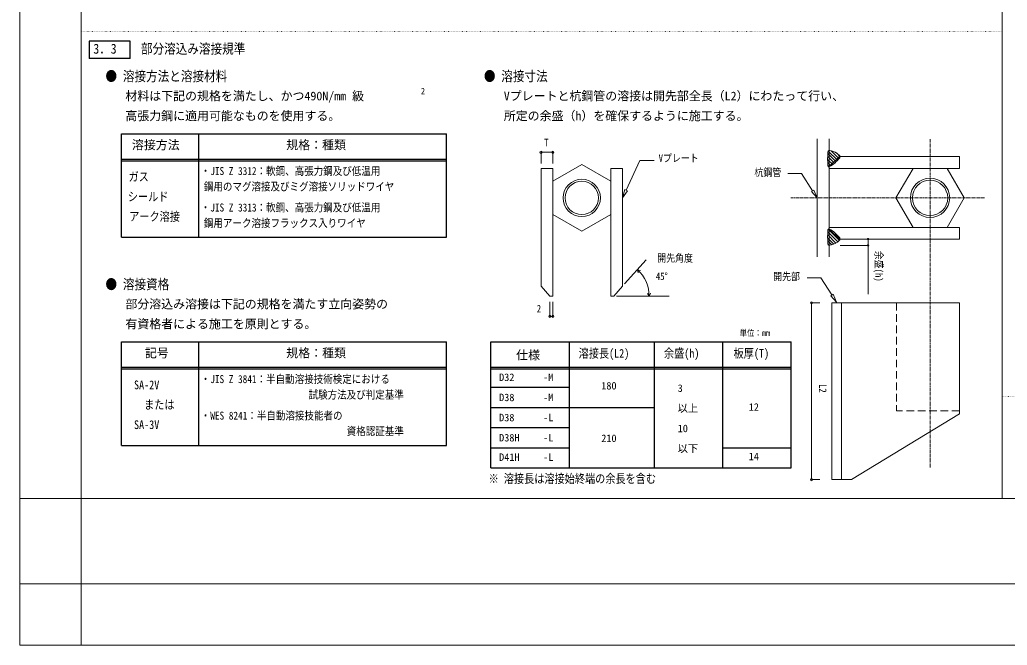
# Model space of a CAD drawing. Units: millimetres, scale not verified. Extents: x -56424 to 29700, y -21000 to 21000.
# Drawn here: x -29700 to -749, y -21000 to -2654 of the extents above; entities that cross this region are included whole.
import ezdxf
from ezdxf.enums import TextEntityAlignment as Align

# ---------------------------------------------------------------- set-up
doc = ezdxf.new("R2010")
doc.units = ezdxf.units.MM
doc.header["$LTSCALE"] = 70
for name, pattern in [('USER1', [0.26, 0.01, -0.25]), ('USER2', [2, 1.25, -0.25, 0.25, -0.25]), ('USER3', [4.7625, 3.175, -1.5875])]:
    doc.linetypes.add(name, pattern=pattern)
for name, color, linetype in [('0-0_0', 7, 'Continuous'), ('0-4_02_TEXT', 7, 'Continuous'), ('0-7_06_HYOU', 7, 'Continuous'), ('0-A_09_KAKOMI', 7, 'Continuous')]:
    doc.layers.add(name, color=color, linetype=linetype)
for name, color, linetype, lineweight in [('0-2_07_DOT', 4, 'USER1', 18), ('0-3_DEFPOINTS', 7, 'Continuous', 18), ('0-5_05_SUNPOU', 3, 'Continuous', 18), ('0-6_03_ZU', 2, 'Continuous', 18), ('0-8_00_WAKU', 9, 'Continuous', 18), ('0-9_08_CENTER', 1, 'USER2', 18)]:
    doc.layers.add(name, color=color, linetype=linetype, lineweight=lineweight)
doc.styles.add('ＭＳ ゴシック', font='')
doc.styles.get('ＭＳ ゴシック').set_extended_font_data('MS Gothic')

# ---------------------------------------------------------------- blocks, each defined once
blk = doc.blocks.new('U29')
at = {"layer": '0-4_02_TEXT', "style": 'ＭＳ ゴシック'}
for s, p in [('材料は下記の規格を満たし、かつ490N/mm 級', (3096.83, 15904)), ('高張力鋼に適用可能なものを使用する。', (3096.83, 15320.67))]:
    blk.add_text(s, height=256.6, dxfattribs=at).set_placement(p, align=Align.BOTTOM_LEFT)
blk = doc.blocks.new('U30')
at = {"layer": '0-4_02_TEXT', "style": 'ＭＳ ゴシック', "width": 0.85}
blk.add_text('2', height=183.3, dxfattribs=at).set_placement((11760.95, 16107.42), align=Align.BOTTOM_LEFT)
blk = doc.blocks.new('U31')
at = {"layer": '0-4_02_TEXT', "style": 'ＭＳ ゴシック', "width": 0.85}
for s, p in [('ガス', (3188.62, 13534.75)), ('シールド', (3168.79, 12951.41)), ('アーク溶接', (3208.46, 12368.08))]:
    blk.add_text(s, height=256.6, dxfattribs=at).set_placement(p, align=Align.BOTTOM_LEFT)
blk = doc.blocks.new('U32')
at = {"layer": '0-4_02_TEXT', "style": 'ＭＳ ゴシック', "width": 0.85}
for s, p in [('・JIS Z 3312：軟鋼、高張力鋼及び低温用', (5306.73, 13721.69)), ('鋼用のマグ溶接及びミグ溶接ソリッドワイヤ', (5397.4, 13264.55))]:
    blk.add_text(s, height=234.6, dxfattribs=at).set_placement(p, align=Align.BOTTOM_LEFT)
blk = doc.blocks.new('U33')
at = {"layer": '0-4_02_TEXT', "style": 'ＭＳ ゴシック'}
for s, p in [('Vプレートと杭鋼管の溶接は開先部全長（L2）にわたって行い、', (14190.84, 15904)), ('所定の余盛（h）を確保するように施工する。', (14190.84, 15320.67))]:
    blk.add_text(s, height=256.6, dxfattribs=at).set_placement(p, align=Align.BOTTOM_LEFT)
blk = doc.blocks.new('U41')
at = {"layer": '0-4_02_TEXT', "style": 'ＭＳ ゴシック', "width": 0.85}
for s, p in [('・JIS Z 3313：軟鋼、高張力鋼及び低温用', (5306.73, 12650.81)), ('鋼用アーク溶接フラックス入りワイヤ', (5397.4, 12193.66))]:
    blk.add_text(s, height=234.6, dxfattribs=at).set_placement(p, align=Align.BOTTOM_LEFT)
blk = doc.blocks.new('U55')
at = {"layer": '0-4_02_TEXT', "style": 'ＭＳ ゴシック'}
for s, p in [('部分溶込み溶接は下記の規格を満たす立向姿勢の', (3096.83, 9800.52)), ('有資格者による施工を原則とする。', (3096.83, 9217.19))]:
    blk.add_text(s, height=256.6, dxfattribs=at).set_placement(p, align=Align.BOTTOM_LEFT)
blk = doc.blocks.new('U56')
at = {"layer": '0-4_02_TEXT', "style": 'ＭＳ ゴシック', "width": 0.85}
for s, p in [('SA-2V', (3349.36, 7431.27)), ('\u3000または', (3349.36, 6847.93)), ('SA-3V', (3349.36, 6264.6))]:
    blk.add_text(s, height=256.6, dxfattribs=at).set_placement(p, align=Align.BOTTOM_LEFT)
blk = doc.blocks.new('U57')
at = {"layer": '0-4_02_TEXT', "style": 'ＭＳ ゴシック', "width": 0.85}
for s, p in [('・JIS Z 3841：半自動溶接技術検定における', (5306.73, 7618.21)), ('\u3000\u3000\u3000\u3000\u3000\u3000\u3000\u3000\u3000\u3000\u3000試験方法及び判定基準', (5397.4, 7161.07))]:
    blk.add_text(s, height=234.6, dxfattribs=at).set_placement(p, align=Align.BOTTOM_LEFT)
blk = doc.blocks.new('U58')
at = {"layer": '0-4_02_TEXT', "style": 'ＭＳ ゴシック', "width": 0.85}
for s, p in [('・WES 8241：半自動溶接技能者の', (5306.73, 6547.33)), ('\u3000\u3000\u3000\u3000\u3000\u3000\u3000\u3000\u3000\u3000\u3000\u3000\u3000\u3000\u3000資格認証基準', (5397.4, 6090.18))]:
    blk.add_text(s, height=234.6, dxfattribs=at).set_placement(p, align=Align.BOTTOM_LEFT)
blk = doc.blocks.new('X63')
at = {"layer": '0-0_0'}
for p, q in [((23705.25, 14496.1), (23976.9, 14224.45)), ((23784.89, 14504.85), (24018.72, 14271.02)), ((23685.27, 14250.92), (23835.75, 14100.44)), ((23686.2, 14338.38), (23885.44, 14139.14)), ((23689.96, 14423.01), (23932.48, 14180.49)), ((23939.94, 14438.19), (24050.34, 14327.79)), ((23687.47, 14160.33), (23783.36, 14064.44)), ((23693.18, 14066.23), (23726.19, 14033.22))]:
    blk.add_line(p, q, dxfattribs=at)
blk = doc.blocks.new('X64')
at = {"layer": '0-0_0'}
for p, q in [((23702.43, 12200.83), (24029.49, 11873.77)), ((23685.31, 11952.78), (23870.48, 11767.61)), ((23686.05, 12040.43), (23928.82, 11797.66)), ((23689.64, 12125.22), (23981.71, 11833.16)), ((23903.36, 12088.28), (24010.71, 11980.93)), ((23687.72, 11861.98), (23806.01, 11743.69)), ((23694.5, 11766.82), (23730.29, 11731.02))]:
    blk.add_line(p, q, dxfattribs=at)
blk = doc.blocks.new('U65')
at = {"layer": '0-4_02_TEXT', "style": 'ＭＳ ゴシック', "width": 0.85}
blk.add_text('余盛(h)', height=219.9, rotation=270, dxfattribs=at).set_placement((25012.41, 11569.21), align=Align.BOTTOM_LEFT)
blk = doc.blocks.new('U66')
at = {"layer": '0-4_02_TEXT', "style": 'ＭＳ ゴシック', "width": 0.85}
blk.add_text('Vプレート', height=219.9, dxfattribs=at).set_placement((18730.76, 14110.83), align=Align.BOTTOM_LEFT)
blk = doc.blocks.new('U67')
at = {"layer": '0-4_02_TEXT', "style": 'ＭＳ ゴシック', "width": 0.85}
blk.add_text('L2', height=219.9, rotation=270, dxfattribs=at).set_placement((23367.06, 7662.68), align=Align.BOTTOM_LEFT)
blk = doc.blocks.new('U68')
at = {"layer": '0-4_02_TEXT', "style": 'ＭＳ ゴシック', "width": 0.85}
blk.add_text('2', height=219.9, dxfattribs=at).set_placement((15156.66, 9696.48), align=Align.BOTTOM_LEFT)
blk = doc.blocks.new('U69')
at = {"layer": '0-4_02_TEXT', "style": 'ＭＳ ゴシック', "width": 0.85}
blk.add_text('45°', height=219.9, dxfattribs=at).set_placement((18649.92, 10645.38), align=Align.BOTTOM_LEFT)
blk = doc.blocks.new('U70')
at = {"layer": '0-4_02_TEXT', "style": 'ＭＳ ゴシック', "width": 0.85}
blk.add_text('開先部', height=219.9, dxfattribs=at).set_placement((22088.67, 10638.08), align=Align.BOTTOM_LEFT)
blk = doc.blocks.new('U71')
at = {"layer": '0-4_02_TEXT', "style": 'ＭＳ ゴシック', "width": 0.85}
blk.add_text('杭鋼管', height=219.9, dxfattribs=at).set_placement((21537.6, 13692.57), align=Align.BOTTOM_LEFT)
blk = doc.blocks.new('U72')
at = {"layer": '0-4_02_TEXT', "style": 'ＭＳ ゴシック', "width": 0.85}
blk.add_text('開先角度', height=219.9, dxfattribs=at).set_placement((18689.96, 11180), align=Align.BOTTOM_LEFT)
blk = doc.blocks.new('U73')
at = {"layer": '0-4_02_TEXT', "style": 'ＭＳ ゴシック', "width": 0.85}
blk.add_text('※ 溶接長は溶接始終端の余長を含む', height=256.6, dxfattribs=at).set_placement((13745.73, 4679.76), align=Align.BOTTOM_LEFT)
blk = doc.blocks.new('U74')
at = {"layer": '0-4_02_TEXT', "style": 'ＭＳ ゴシック', "width": 0.85}
blk.add_text('T', height=219.9, dxfattribs=at).set_placement((15375.83, 14571.52), align=Align.BOTTOM_LEFT)

msp = doc.modelspace()

# ---------------------------------------------------------------- linework, layer by layer
at = {"layer": '0-2_07_DOT'}
for p, q in [((-27900, -3000), (-900, -3000)), ((-900, -13700), (27900, -13700))]:
    msp.add_line(p, q, dxfattribs=at)
at = {"layer": '0-3_DEFPOINTS'}
for p, q in [((-29700, 21000), (-29700, -21000)), ((-29700, -16700), (-27900, -16700)), ((-27900, -16700), (-27900, -21000)), ((-29700, -19200), (29700, -19200)), ((-29700, -21000), (29700, -21000))]:
    msp.add_line(p, q, dxfattribs=at)
at = {"layer": '0-5_05_SUNPOU'}
for p, q in [((-14418.33, -6867.22), (-14418.33, -6541.33)), ((-14418.33, -6541.33), (-14072.73, -6541.33)), ((-14072.73, -6867.22), (-14072.73, -6541.33)), ((-4828.88, -9088.3), (-4828.88, -10704.49)), ((-5644.63, -9274.15), (-4828.88, -9274.15)), ((-11967.05, -10403.16), (-11331.61, -9697.31)), ((-11591.67, -9986.19), (-11567.86, -10075.07)), ((-11591.67, -9986.19), (-11502.79, -10010)), ((-11247.69, -10758.7), (-11297.81, -10681.54)), ((-11247.69, -10758.7), (-11205.92, -10676.71)), ((-14159.13, -10925.15), (-14159.13, -11354.26)), ((-14072.73, -10925.15), (-14072.73, -11354.26)), ((-12203.6, -10758.7), (-10661.77, -10758.7)), ((-6246.47, -10957.82), (-6488.98, -10957.82)), ((-6488.98, -10957.82), (-6488.98, -16141.82)), ((-14159.13, -11354.26), (-14072.73, -11354.26)), ((-6246.47, -16141.82), (-6488.98, -16141.82))]:
    msp.add_line(p, q, dxfattribs=at)
for points in [[(-11922.05, -7653.45), (-11521.97, -6777.55), (-11103.16, -6777.55)], [(-6456.78, -7671.41), (-6784.06, -7168.04), (-7182.06, -7168.04)], [(-5888.7, -10725.9), (-6215.99, -10222.53), (-6613.99, -10222.53)]]:
    msp.add_lwpolyline(points, dxfattribs=at)
for points in [[(-11959.6, -7635.81), (-12027.93, -7878.7), (-11884.51, -7671.1)], [(-6491.32, -7694.37), (-6319.03, -7878.7), (-6422.23, -7648.45)], [(-5923.25, -10748.86), (-5750.95, -10933.19), (-5854.15, -10702.94)]]:
    msp.add_lwpolyline(points, close=True, dxfattribs=at)
for centre, radius in [((-14418.33, -6541.33), 31.11), ((-14072.73, -6541.33), 31.11), ((-4828.88, -9088.3), 21.88), ((-4828.88, -9274.15), 21.88), ((-6488.98, -10957.82), 31.11), ((-14159.13, -11354.26), 31.11), ((-14072.73, -11354.26), 31.11), ((-6488.98, -16141.82), 31.11)]:
    msp.add_circle(centre, radius, dxfattribs=at)
for centre, radius, start, end in [((-3465.89, -6732.44), 2548.9, 175.50986, 184.65567), ((-5957.12, -6536.81), 50, 78.81509, 175.50986), ((-6055.86, -7036.18), 559.04, 45.59311, 78.81509), ((-5699.66, -6672.53), 50, 321.54917, 45.59311), ((-5976.47, -6936.9), 30, 184.65567, 299.93112), ((-6490, -6044.97), 1059.19, 299.93112, 321.54917), ((-3465.89, -9024.96), 2548.9, 175.34433, 184.49014), ((-5976.47, -8820.51), 30, 60.06888, 175.34433), ((-6490, -9712.43), 1059.19, 38.45083, 60.06888), ((-5957.12, -9220.59), 50, 184.49014, 281.18491), ((-6055.86, -8721.22), 559.04, 281.18491, 314.40689), ((-5699.66, -9084.87), 50, 314.40689, 38.45083), ((-12287.13, -10758.7), 1039.44, 0, 48.00485)]:
    msp.add_arc(centre, radius, start, end, dxfattribs=at)
at = {"layer": '0-6_03_ZU'}
for p, q in [((-6319.03, -6150.96), (-6319.03, -9606.44)), ((-5973.43, -9606.44), (-5973.43, -6150.96)), ((-5973.43, -6150.96), (-5973.43, -6483.25)), ((-5973.43, -6956.37), (-5663.02, -6669.1)), ((-14418.33, -7014.7), (-14418.33, -10470.78)), ((-14072.73, -7014.7), (-14418.33, -7014.7)), ((-14072.73, -7014.7), (-14072.73, -10758.7)), ((-12373.53, -7014.7), (-12373.53, -10758.7)), ((-12373.53, -7014.7), (-12027.93, -7014.7)), ((-12027.93, -7014.7), (-12027.93, -10470.78)), ((-5973.43, -7014.7), (-5973.43, -6956.37)), ((-5973.43, -6956.37), (-5973.43, -7014.7)), ((-2149.42, -7014.7), (-5973.43, -7014.7)), ((-5973.43, -7014.7), (-5973.43, -8742.7)), ((-2149.42, -8742.7), (-5973.43, -8742.7)), ((-5973.43, -8742.7), (-5973.43, -8801.04)), ((-5973.43, -8801.04), (-5663.02, -9088.3)), ((-5973.43, -9274.15), (-5973.43, -9606.44)), ((-12287.13, -10758.7), (-12027.93, -10470.78)), ((-12373.53, -10758.7), (-12315.93, -10758.7)), ((-12373.53, -10758.7), (-12287.13, -10758.7)), ((-5605.5, -10957.82), (-5605.5, -16141.82)), ((-2149.42, -10957.82), (-2149.42, -14216.69)), ((-5317.42, -16141.82), (-2149.42, -14216.69)), ((-5605.42, -16141.82), (-5893.42, -16141.82)), ((-5605.42, -16141.82), (-5317.42, -16141.82))]:
    msp.add_line(p, q, dxfattribs=at)
at = {"layer": '0-6_03_ZU', "linetype": 'USER3'}
for p in [(-3994.46, -10957.82), (-2149.42, -14125.82)]:
    msp.add_line(p, (-3994.46, -14125.82), dxfattribs=at)
at = {"layer": '0-6_03_ZU'}
for points in [[(-14072.73, -8369.22), (-13223.13, -8859.73), (-12373.53, -8369.22), (-12373.53, -7388.18), (-13223.13, -6897.67), (-14072.73, -7388.18)], [(-2514.59, -8742.7), (-2015.76, -7878.7), (-2514.59, -7014.7), (-3512.25, -7014.7), (-4011.08, -7878.7), (-3512.25, -8742.7)]]:
    msp.add_lwpolyline(points, close=True, dxfattribs=at)
for points in [[(-2149.42, -7014.7), (-2149.42, -6669.1), (-5663.02, -6669.1)], [(-2149.42, -8742.7), (-2149.42, -9088.3), (-5663.02, -9088.3)], [(-14072.73, -10758.7), (-14159.13, -10758.7), (-14418.33, -10470.78)], [(-2149.42, -10957.82), (-5893.42, -10957.82), (-5893.42, -16141.82)]]:
    msp.add_lwpolyline(points, dxfattribs=at)
for centre, radius in [((-13223.13, -7878.7), 547.2), ((-13223.13, -7878.7), 489.6), ((-3013.42, -7878.7), 576), ((-3013.42, -7878.7), 518.4)]:
    msp.add_circle(centre, radius, dxfattribs=at)
at = {"layer": '0-7_06_HYOU'}
for p, q in [((-26719.49, -9035.45), (-26719.49, -6001.24)), ((-26719.49, -6001.24), (-17192.64, -6001.24)), ((-24454.13, -9035.45), (-24454.13, -6001.24)), ((-17192.64, -9035.45), (-17192.64, -6001.24)), ((-26719.49, -6742.09), (-17192.64, -6742.09)), ((-26719.49, -6792.09), (-17192.64, -6792.09)), ((-26719.49, -9035.45), (-17192.64, -9035.45)), ((-26719.49, -15138.93), (-26719.49, -12104.72)), ((-26719.49, -12104.72), (-17192.64, -12104.72)), ((-24454.13, -15138.93), (-24454.13, -12104.72)), ((-17192.64, -15138.93), (-17192.64, -12104.72)), ((-15887.14, -12102.96), (-7087.14, -12102.96)), ((-15887.14, -15798.08), (-15887.14, -12102.96)), ((-13587.14, -15798.08), (-13587.14, -12102.96)), ((-11087.14, -15798.08), (-11087.14, -12102.96)), ((-9087.14, -15798.08), (-9087.14, -12102.96)), ((-7087.14, -15798.08), (-7087.14, -12102.96)), ((-26719.49, -12845.57), (-17192.64, -12845.57)), ((-26719.49, -12895.57), (-17192.64, -12895.57)), ((-15887.14, -12843.82), (-7087.14, -12843.82)), ((-15887.14, -12893.82), (-7087.14, -12893.82)), ((-15887.14, -13434.67), (-13587.14, -13434.67)), ((-15887.14, -14025.53), (-11087.14, -14025.53)), ((-15887.14, -14616.38), (-13587.14, -14616.38)), ((-26719.49, -15138.93), (-17192.64, -15138.93)), ((-15887.14, -15207.23), (-13587.14, -15207.23)), ((-9087.14, -15207.23), (-7087.14, -15207.23)), ((-15887.14, -15798.08), (-7087.14, -15798.08))]:
    msp.add_line(p, q, dxfattribs=at)
at = {"layer": '0-8_00_WAKU'}
for p, q in [((-27900, -16700), (-27900, 16550)), ((-900, -16700), (-900, 16550)), ((-27900, -16700), (27900, -16700))]:
    msp.add_line(p, q, dxfattribs=at)
at = {"layer": '0-9_08_CENTER'}
for p, q in [((-3013.42, -6156.11), (-3013.42, -15788.01)), ((-1412.54, -7878.7), (-7098.57, -7878.7))]:
    msp.add_line(p, q, dxfattribs=at)
at = {"layer": '0-A_09_KAKOMI'}
for q in [(-26465.05, -3286.91), (-27665.05, -3786.91)]:
    msp.add_line((-26465.05, -3786.91), q, dxfattribs=at)
msp.add_lwpolyline([(-26465.05, -3286.91), (-27665.05, -3286.91), (-27665.05, -3786.91)], dxfattribs=at)

# ---------------------------------------------------------------- block references
at = {"layer": '0-5_05_SUNPOU'}
for name in ['X63', 'X64']:
    msp.add_blockref(name, (-29700, -21000), dxfattribs=at)
at = {"layer": '0-7_06_HYOU'}
for name in ['U29', 'U30', 'U33', 'U74', 'U66', 'U32', 'U31', 'U71', 'U41', 'U72', 'U65', 'U69', 'U70', 'U55', 'U68', 'U56', 'U57', 'U67', 'U58', 'U73']:
    msp.add_blockref(name, (-29700, -21000), dxfattribs=at)

# ---------------------------------------------------------------- texts
at = {"layer": '0-4_02_TEXT', "style": 'ＭＳ ゴシック', "width": 0.85}
for s, height, p in [('3．3', 293.3, (-27540.2, -3738.24)), ('部分溶込み溶接規準', 293.3, (-26147.75, -3738.24)), ('● 溶接方法と溶接材料', 293.3, (-27186.65, -4543.53)), ('● 溶接寸法', 293.3, (-16092.64, -4543.53)), ('● 溶接資格', 293.3, (-27186.65, -10647.01)), ('単位：mm', 183.3, (-8597.96, -11987.2)), ('溶接長(L2)', 256.6, (-13315.19, -12643.67)), ('余盛(h)', 256.6, (-10815.19, -12643.67)), ('板厚(T)', 256.6, (-8771.35, -12643.67))]:
    msp.add_text(s, height=height, dxfattribs=at).set_placement(p, align=Align.BOTTOM_LEFT)
at = {"layer": '0-4_02_TEXT', "style": 'ＭＳ ゴシック'}
for s, height, p in [('溶接方法', 256.6, (-26411.4, -6531.23)), ('規格：種類', 256.6, (-21885.72, -6531.23)), ('記号', 256.6, (-26031.92, -12634.71)), ('規格：種類', 256.6, (-21885.72, -12634.71)), ('仕様', 256.6, (-15146.71, -12695.56)), ('D32', 219.9, (-15645.72, -13315.54)), ('-M', 219.9, (-14355.96, -13315.54)), ('180', 219.9, (-12652.01, -13564.38)), ('3', 219.9, (-10411.26, -13634.77)), ('D38', 219.9, (-15645.72, -13906.39)), ('-M', 219.9, (-14355.96, -13906.39)), ('以上', 219.9, (-10411.26, -14224.28)), ('12', 219.9, (-8327.74, -14188.91)), ('D38', 219.9, (-15645.72, -14497.25)), ('-L', 219.9, (-14355.96, -14497.25)), ('10', 219.9, (-10411.26, -14816.48)), ('D38H', 219.9, (-15645.72, -15088.1)), ('-L', 219.9, (-14355.96, -15088.1)), ('210', 219.9, (-12652.01, -15105.72)), ('以下', 219.9, (-10411.26, -15405.99)), ('D41H', 219.9, (-15645.72, -15658.1)), ('-L', 219.9, (-14355.96, -15658.1)), ('14', 219.9, (-8327.74, -15639.44))]:
    msp.add_text(s, height=height, dxfattribs=at).set_placement(p, align=Align.BOTTOM_LEFT)

doc.saveas('drawing.dxf')
